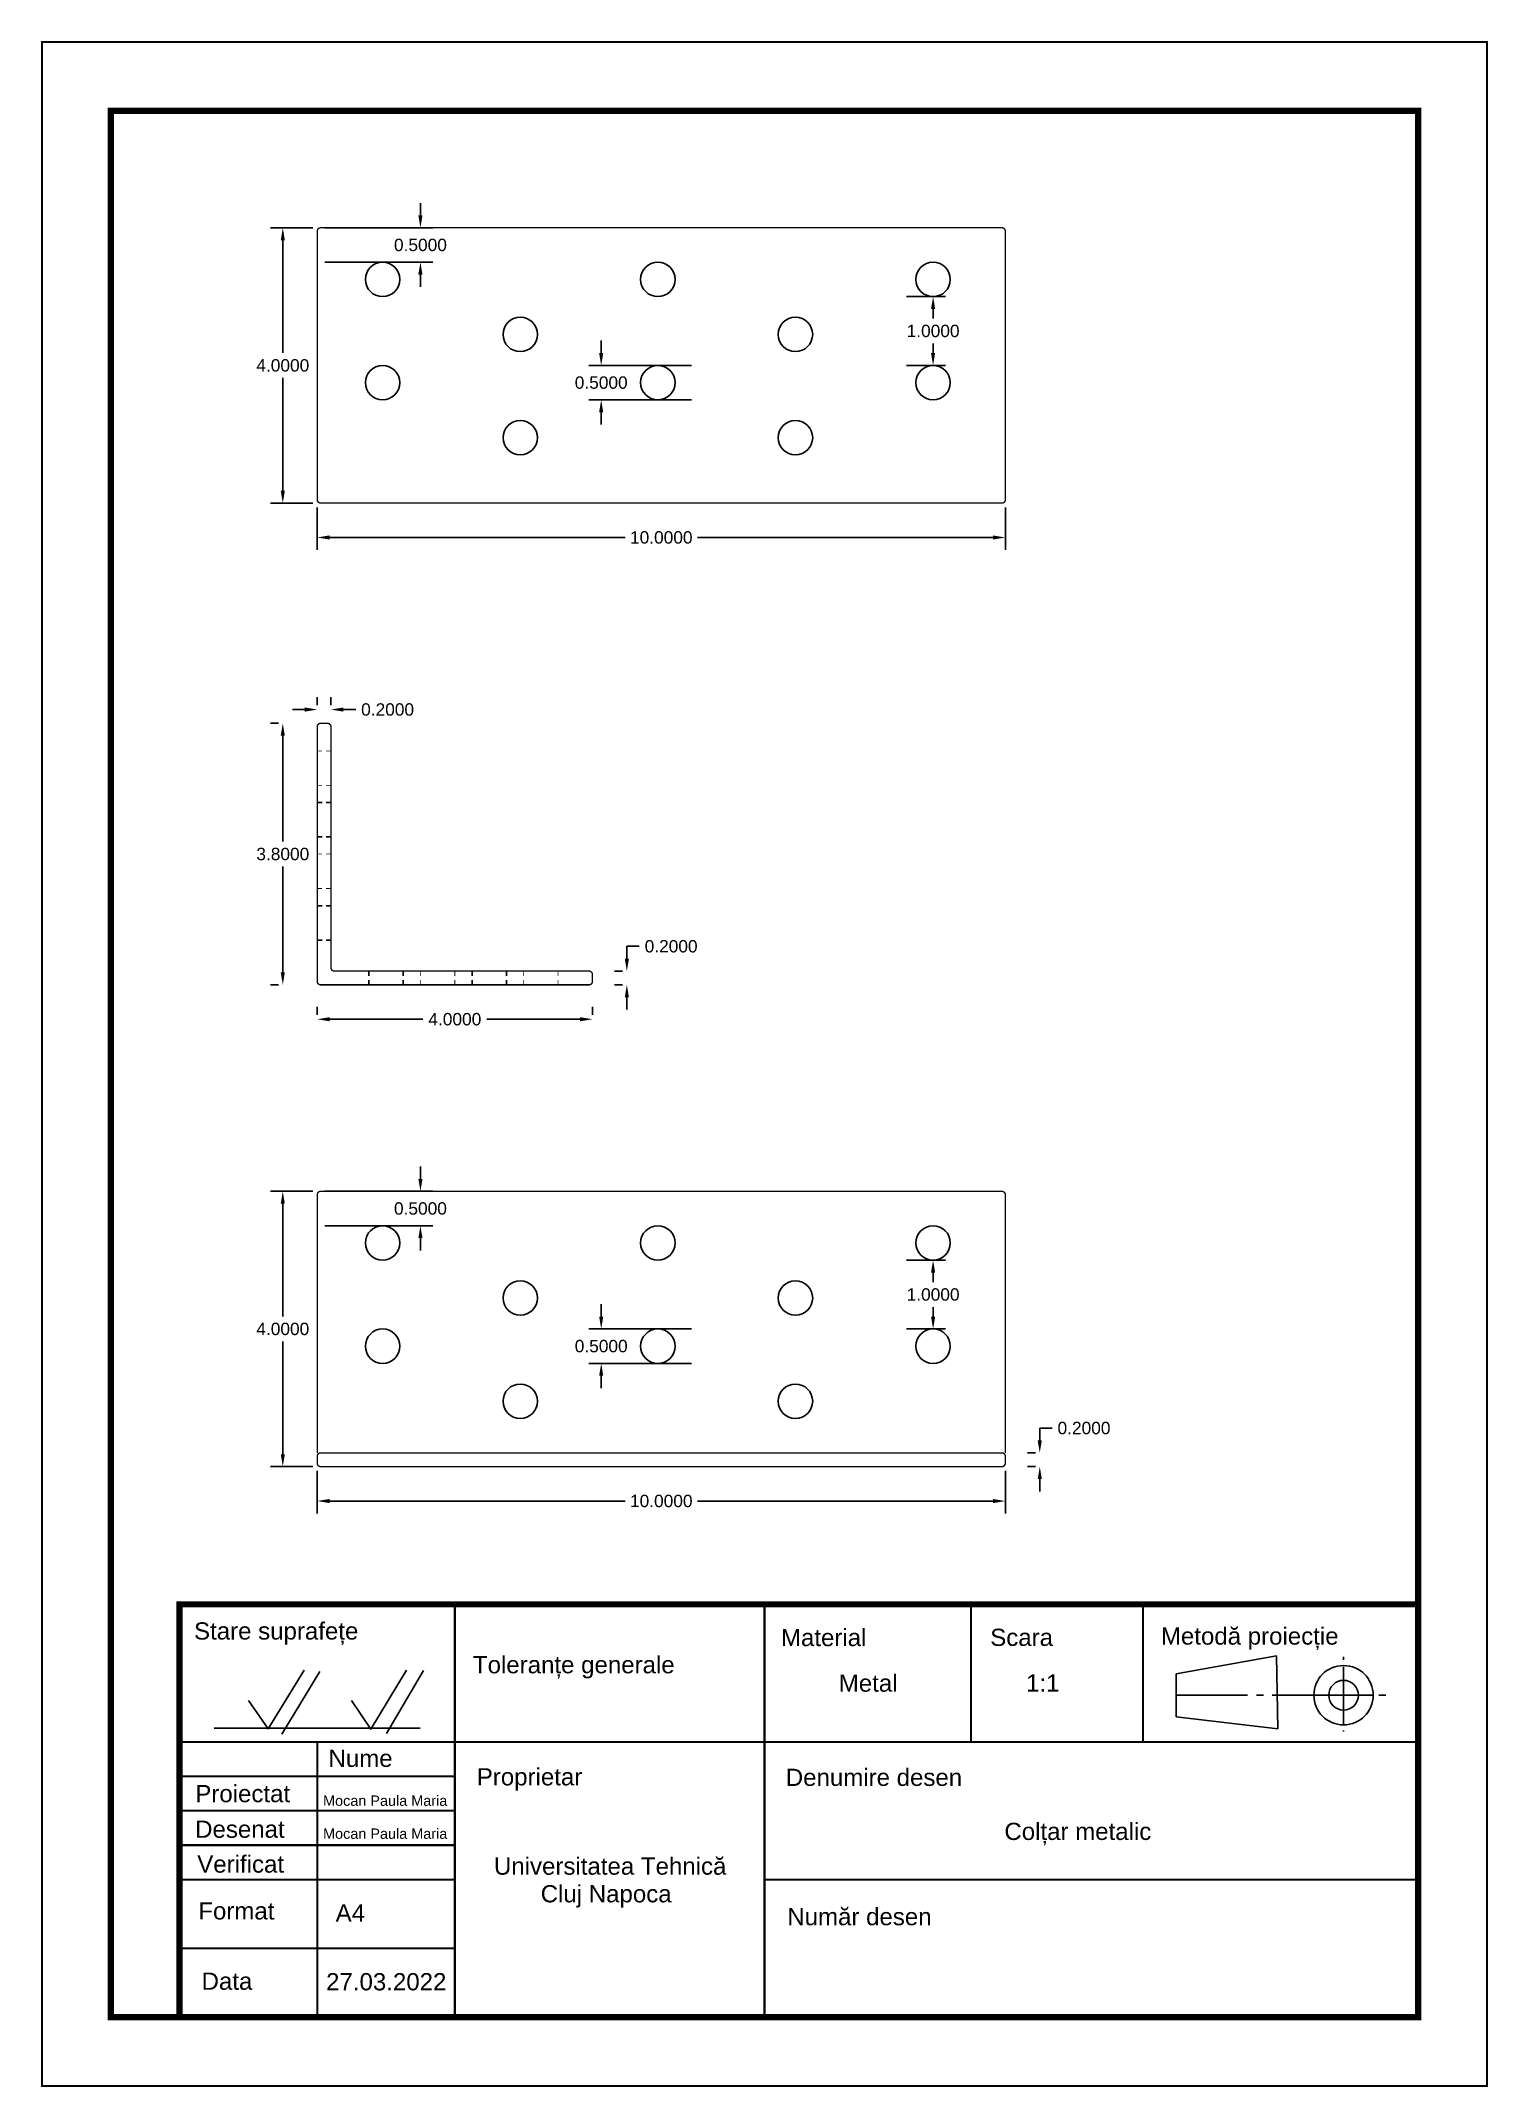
# Model space of a CAD drawing. Header units: millimetres. Extents: x 1 to 22, y 1 to 30.7.
import ezdxf

# ---------------------------------------------------------------- set-up
doc = ezdxf.new("R2010")
doc.units = ezdxf.units.MM
doc.linetypes.add('ACAD_ISO04W100', pattern=[30, 24, -3, 0, -3])
doc.styles.get("Standard").update_dxf_attribs({"font": 'arial.ttf'})
doc.dimstyles.get("Standard").update_dxf_attribs({"dimtxt": 0.18, "dimasz": 0.18, "dimexe": 0.18, "dimexo": 0.0625, "dimgap": 0.09, "dimtad": 0, "dimtih": 1, "dimtoh": 1, "dimdec": 4, "dimzin": 0, "dimdsep": 46, "dimtxsty": 'Standard', "dimcen": 0.09, "dimadec": 0, "dimazin": 0, "dimtfac": 1, "dimtdec": 4, "dimtofl": 0, "dimtmove": 0, "dimatfit": 3, "dimfxl": 1, "dimtolj": 1, "dimtzin": 0, "dimarcsym": 0})

# ---------------------------------------------------------------- blocks, each defined once
blk = doc.blocks.new('*D1')
at = {"color": 0, "lineweight": -2, "transparency": 16777216}
for p, q in [((5, 9.938), (5, 9.32)), ((15, 9.938), (15, 9.32)), ((5.18, 9.5), (9.475, 9.5)), ((14.82, 9.5), (10.525, 9.5))]:
    blk.add_line(p, q, dxfattribs=at)
at = {"color": 0, "transparency": 16777216}
for points in [[(5.18, 9.53), (5.18, 9.47), (5, 9.5)], [(14.82, 9.53), (14.82, 9.47), (15, 9.5)]]:
    blk.add_solid(points, dxfattribs=at)
at = {"layer": 'Defpoints', "color": 0, "transparency": 16777216}
for p in [(5, 10), (15, 10), (15, 9.5)]:
    blk.add_point(p, dxfattribs=at)
at = {"color": 0, "transparency": 16777216, "insert": (10, 9.5), "char_height": 0.18, "attachment_point": 5}
blk.add_mtext('\\A1;10.0000', dxfattribs=at)
blk = doc.blocks.new('*D2')
at = {"color": 0, "lineweight": -2, "transparency": 16777216}
for p, q in [((5, 16.562), (5, 16.68)), ((9, 16.562), (9, 16.68)), ((5.18, 16.5), (6.533, 16.5)), ((8.82, 16.5), (7.467, 16.5))]:
    blk.add_line(p, q, dxfattribs=at)
at = {"color": 0, "transparency": 16777216}
for points in [[(5.18, 16.53), (5.18, 16.47), (5, 16.5)], [(8.82, 16.53), (8.82, 16.47), (9, 16.5)]]:
    blk.add_solid(points, dxfattribs=at)
at = {"layer": 'Defpoints', "color": 0, "transparency": 16777216}
for p in [(5, 16.5), (9, 16.5), (9, 16.5)]:
    blk.add_point(p, dxfattribs=at)
at = {"color": 0, "transparency": 16777216, "insert": (7, 16.5), "char_height": 0.18, "attachment_point": 5}
blk.add_mtext('\\A1;4.0000', dxfattribs=at)
blk = doc.blocks.new('*D3')
at = {"color": 0, "lineweight": -2, "transparency": 16777216}
for p, q in [((4.438, 20.8), (4.32, 20.8)), ((4.5, 20.62), (4.5, 19.082)), ((4.5, 17.18), (4.5, 18.718)), ((4.438, 17), (4.32, 17))]:
    blk.add_line(p, q, dxfattribs=at)
at = {"color": 0, "transparency": 16777216}
for points in [[(4.47, 20.62), (4.53, 20.62), (4.5, 20.8)], [(4.47, 17.18), (4.53, 17.18), (4.5, 17)]]:
    blk.add_solid(points, dxfattribs=at)
at = {"layer": 'Defpoints', "color": 0, "transparency": 16777216}
for p in [(4.5, 20.8), (4.5, 20.8), (4.5, 17)]:
    blk.add_point(p, dxfattribs=at)
at = {"color": 0, "transparency": 16777216, "insert": (4.5, 18.9), "char_height": 0.18, "attachment_point": 5}
blk.add_mtext('\\A1;3.8000', dxfattribs=at)
blk = doc.blocks.new('*D4')
at = {"color": 0, "lineweight": -2, "transparency": 16777216}
for p, q in [((4.938, 14), (4.32, 14)), ((4.5, 13.82), (4.5, 12.182)), ((4.5, 10.18), (4.5, 11.818)), ((4.938, 10), (4.32, 10))]:
    blk.add_line(p, q, dxfattribs=at)
at = {"color": 0, "transparency": 16777216}
for points in [[(4.47, 13.82), (4.53, 13.82), (4.5, 14)], [(4.47, 10.18), (4.53, 10.18), (4.5, 10)]]:
    blk.add_solid(points, dxfattribs=at)
at = {"layer": 'Defpoints', "color": 0, "transparency": 16777216}
for p in [(5, 14), (4.5, 10), (5, 10)]:
    blk.add_point(p, dxfattribs=at)
at = {"color": 0, "transparency": 16777216, "insert": (4.5, 12), "char_height": 0.18, "attachment_point": 5}
blk.add_mtext('\\A1;4.0000', dxfattribs=at)
blk = doc.blocks.new('*D5')
at = {"color": 0, "lineweight": -2, "transparency": 16777216}
for p, q in [((15.5, 10.38), (15.5, 10.56)), ((15.5, 10.56), (15.68, 10.56)), ((15.438, 10.2), (15.32, 10.2)), ((15.438, 10), (15.32, 10)), ((15.5, 9.82), (15.5, 9.64))]:
    blk.add_line(p, q, dxfattribs=at)
at = {"color": 0, "transparency": 16777216}
for points in [[(15.47, 10.38), (15.53, 10.38), (15.5, 10.2)], [(15.47, 9.82), (15.53, 9.82), (15.5, 10)]]:
    blk.add_solid(points, dxfattribs=at)
at = {"layer": 'Defpoints', "color": 0, "transparency": 16777216}
for p in [(15.5, 10.2), (15.5, 10.2), (15.5, 10)]:
    blk.add_point(p, dxfattribs=at)
at = {"color": 0, "transparency": 16777216, "insert": (16.143, 10.56), "char_height": 0.18, "attachment_point": 5}
blk.add_mtext('\\A1;0.2000', dxfattribs=at)
blk = doc.blocks.new('*D6')
at = {"color": 0, "lineweight": -2, "transparency": 16777216}
for p, q in [((9.127, 12.18), (9.127, 12.36)), ((10.438, 12), (8.947, 12)), ((10.438, 11.5), (8.947, 11.5)), ((9.127, 11.32), (9.127, 11.14))]:
    blk.add_line(p, q, dxfattribs=at)
at = {"color": 0, "transparency": 16777216}
for points in [[(9.097, 12.18), (9.157, 12.18), (9.127, 12)], [(9.097, 11.32), (9.157, 11.32), (9.127, 11.5)]]:
    blk.add_solid(points, dxfattribs=at)
at = {"layer": 'Defpoints', "color": 0, "transparency": 16777216}
for p in [(10.5, 12), (9.127, 11.5), (10.5, 11.5)]:
    blk.add_point(p, dxfattribs=at)
at = {"color": 0, "transparency": 16777216, "insert": (9.127, 11.75), "char_height": 0.18, "attachment_point": 5}
blk.add_mtext('\\A1;0.5000', dxfattribs=at)
blk = doc.blocks.new('*D7')
at = {"color": 0, "lineweight": -2, "transparency": 16777216}
for p, q in [((6.5, 14.18), (6.5, 14.36)), ((5.1125, 14), (6.68, 14)), ((5.1125, 13.5), (6.68, 13.5)), ((6.5, 13.32), (6.5, 13.14))]:
    blk.add_line(p, q, dxfattribs=at)
at = {"color": 0, "transparency": 16777216}
for points in [[(6.47, 14.18), (6.53, 14.18), (6.5, 14)], [(6.47, 13.32), (6.53, 13.32), (6.5, 13.5)]]:
    blk.add_solid(points, dxfattribs=at)
at = {"layer": 'Defpoints', "color": 0, "transparency": 16777216}
for p in [(5.05, 14), (5.05, 13.5), (6.5, 13.5)]:
    blk.add_point(p, dxfattribs=at)
at = {"color": 0, "transparency": 16777216, "insert": (6.5, 13.75), "char_height": 0.18, "attachment_point": 5}
blk.add_mtext('\\A1;0.5000', dxfattribs=at)
blk = doc.blocks.new('*D8')
at = {"color": 0, "lineweight": -2, "transparency": 16777216}
for p, q in [((13.563, 13), (14.13, 13)), ((13.95, 12.82), (13.95, 12.682)), ((13.95, 12.18), (13.95, 12.318)), ((13.563, 12), (14.13, 12))]:
    blk.add_line(p, q, dxfattribs=at)
at = {"color": 0, "transparency": 16777216}
for points in [[(13.92, 12.82), (13.98, 12.82), (13.95, 13)], [(13.92, 12.18), (13.98, 12.18), (13.95, 12)]]:
    blk.add_solid(points, dxfattribs=at)
at = {"layer": 'Defpoints', "color": 0, "transparency": 16777216}
for p in [(13.5, 13), (13.5, 12), (13.95, 12)]:
    blk.add_point(p, dxfattribs=at)
at = {"color": 0, "transparency": 16777216, "insert": (13.95, 12.5), "char_height": 0.18, "attachment_point": 5}
blk.add_mtext('\\A1;1.0000', dxfattribs=at)
blk = doc.blocks.new('*D9')
at = {"color": 0, "lineweight": -2, "transparency": 16777216}
for p, q in [((9.5, 17.38), (9.5, 17.56)), ((9.5, 17.56), (9.68, 17.56)), ((9.438, 17.2), (9.32, 17.2)), ((9.438, 17), (9.32, 17)), ((9.5, 16.82), (9.5, 16.64))]:
    blk.add_line(p, q, dxfattribs=at)
at = {"color": 0, "transparency": 16777216}
for points in [[(9.47, 17.38), (9.53, 17.38), (9.5, 17.2)], [(9.47, 16.82), (9.53, 16.82), (9.5, 17)]]:
    blk.add_solid(points, dxfattribs=at)
at = {"layer": 'Defpoints', "color": 0, "transparency": 16777216}
for p in [(9.5, 17.2), (9.5, 17.2), (9.5, 17)]:
    blk.add_point(p, dxfattribs=at)
at = {"color": 0, "transparency": 16777216, "insert": (10.143, 17.56), "char_height": 0.18, "attachment_point": 5}
blk.add_mtext('\\A1;0.2000', dxfattribs=at)
blk = doc.blocks.new('*D10')
at = {"color": 0, "lineweight": -2, "transparency": 16777216}
for p, q in [((5, 21.062), (5, 21.18)), ((5.2, 21.062), (5.2, 21.18)), ((4.82, 21), (4.64, 21)), ((5.38, 21), (5.56, 21))]:
    blk.add_line(p, q, dxfattribs=at)
at = {"color": 0, "transparency": 16777216}
for points in [[(4.82, 21.03), (4.82, 20.97), (5, 21)], [(5.38, 21.03), (5.38, 20.97), (5.2, 21)]]:
    blk.add_solid(points, dxfattribs=at)
at = {"layer": 'Defpoints', "color": 0, "transparency": 16777216}
for p in [(5, 21), (5.2, 21), (5.2, 21)]:
    blk.add_point(p, dxfattribs=at)
at = {"color": 0, "transparency": 16777216, "insert": (6.023, 21), "char_height": 0.18, "attachment_point": 5}
blk.add_mtext('\\A1;0.2000', dxfattribs=at)
blk = doc.blocks.new('*D15')
at = {"color": 0, "lineweight": -2, "transparency": 16777216}
for p, q in [((5, 23.938), (5, 23.32)), ((15, 23.938), (15, 23.32)), ((5.18, 23.5), (9.475, 23.5)), ((14.82, 23.5), (10.525, 23.5))]:
    blk.add_line(p, q, dxfattribs=at)
at = {"color": 0, "transparency": 16777216}
for points in [[(5.18, 23.53), (5.18, 23.47), (5, 23.5)], [(14.82, 23.53), (14.82, 23.47), (15, 23.5)]]:
    blk.add_solid(points, dxfattribs=at)
at = {"layer": 'Defpoints', "color": 0, "transparency": 16777216}
for p in [(5, 24), (15, 24), (15, 23.5)]:
    blk.add_point(p, dxfattribs=at)
at = {"color": 0, "transparency": 16777216, "insert": (10, 23.5), "char_height": 0.18, "attachment_point": 5}
blk.add_mtext('\\A1;10.0000', dxfattribs=at)
blk = doc.blocks.new('*D11')
at = {"color": 0, "lineweight": -2, "transparency": 16777216}
for p, q in [((4.938, 28), (4.32, 28)), ((4.5, 27.82), (4.5, 26.182)), ((4.5, 24.18), (4.5, 25.818)), ((4.938, 24), (4.32, 24))]:
    blk.add_line(p, q, dxfattribs=at)
at = {"color": 0, "transparency": 16777216}
for points in [[(4.47, 27.82), (4.53, 27.82), (4.5, 28)], [(4.47, 24.18), (4.53, 24.18), (4.5, 24)]]:
    blk.add_solid(points, dxfattribs=at)
at = {"layer": 'Defpoints', "color": 0, "transparency": 16777216}
for p in [(5, 28), (4.5, 24), (5, 24)]:
    blk.add_point(p, dxfattribs=at)
at = {"color": 0, "transparency": 16777216, "insert": (4.5, 26), "char_height": 0.18, "attachment_point": 5}
blk.add_mtext('\\A1;4.0000', dxfattribs=at)
blk = doc.blocks.new('*D13')
at = {"color": 0, "lineweight": -2, "transparency": 16777216}
for p, q in [((9.127, 26.18), (9.127, 26.36)), ((10.438, 26), (8.947, 26)), ((10.438, 25.5), (8.947, 25.5)), ((9.127, 25.32), (9.127, 25.14))]:
    blk.add_line(p, q, dxfattribs=at)
at = {"color": 0, "transparency": 16777216}
for points in [[(9.097, 26.18), (9.157, 26.18), (9.127, 26)], [(9.097, 25.32), (9.157, 25.32), (9.127, 25.5)]]:
    blk.add_solid(points, dxfattribs=at)
at = {"layer": 'Defpoints', "color": 0, "transparency": 16777216}
for p in [(10.5, 26), (9.127, 25.5), (10.5, 25.5)]:
    blk.add_point(p, dxfattribs=at)
at = {"color": 0, "transparency": 16777216, "insert": (9.127, 25.75), "char_height": 0.18, "attachment_point": 5}
blk.add_mtext('\\A1;0.5000', dxfattribs=at)
blk = doc.blocks.new('*D16')
at = {"color": 0, "lineweight": -2, "transparency": 16777216}
for p, q in [((6.5, 28.18), (6.5, 28.36)), ((5.1125, 28), (6.68, 28)), ((5.1125, 27.5), (6.68, 27.5)), ((6.5, 27.32), (6.5, 27.14))]:
    blk.add_line(p, q, dxfattribs=at)
at = {"color": 0, "transparency": 16777216}
for points in [[(6.47, 28.18), (6.53, 28.18), (6.5, 28)], [(6.47, 27.32), (6.53, 27.32), (6.5, 27.5)]]:
    blk.add_solid(points, dxfattribs=at)
at = {"layer": 'Defpoints', "color": 0, "transparency": 16777216}
for p in [(5.05, 28), (5.05, 27.5), (6.5, 27.5)]:
    blk.add_point(p, dxfattribs=at)
at = {"color": 0, "transparency": 16777216, "insert": (6.5, 27.75), "char_height": 0.18, "attachment_point": 5}
blk.add_mtext('\\A1;0.5000', dxfattribs=at)
blk = doc.blocks.new('*D14')
at = {"color": 0, "lineweight": -2, "transparency": 16777216}
for p, q in [((13.563, 27), (14.13, 27)), ((13.95, 26.82), (13.95, 26.682)), ((13.95, 26.18), (13.95, 26.318)), ((13.563, 26), (14.13, 26))]:
    blk.add_line(p, q, dxfattribs=at)
at = {"color": 0, "transparency": 16777216}
for points in [[(13.92, 26.82), (13.98, 26.82), (13.95, 27)], [(13.92, 26.18), (13.98, 26.18), (13.95, 26)]]:
    blk.add_solid(points, dxfattribs=at)
at = {"layer": 'Defpoints', "color": 0, "transparency": 16777216}
for p in [(13.5, 27), (13.5, 26), (13.95, 26)]:
    blk.add_point(p, dxfattribs=at)
at = {"color": 0, "transparency": 16777216, "insert": (13.95, 26.5), "char_height": 0.18, "attachment_point": 5}
blk.add_mtext('\\A1;1.0000', dxfattribs=at)
blk = doc.blocks.new('yes')
at = {"lineweight": 25}
for p, q in [((163.69, 60.26), (180.58, 63.29)), ((180.77, 50.98), (180.58, 63.29)), ((163.69, 60.26), (163.69, 53.04)), ((163.69, 53.04), (163.69, 60.26)), ((163.69, 60.26), (163.69, 56.66)), ((163.69, 53.04), (180.77, 50.98))]:
    blk.add_line(p, q, dxfattribs=at)
at = {"linetype": 'ACAD_ISO04W100', "lineweight": 25, "ltscale": 0.2}
for q in [(191.86, 63.12), (191.86, 50.56), (199.13, 56.66)]:
    blk.add_line((191.86, 56.66), q, dxfattribs=at)
at = {"linetype": 'ACAD_ISO04W100', "lineweight": 25, "ltscale": 0.5}
blk.add_line((191.86, 56.66), (163.69, 56.66), dxfattribs=at)
at = {"lineweight": 25}
for radius in [5, 2.5]:
    blk.add_circle((191.86, 56.66), radius, dxfattribs=at)

msp = doc.modelspace()

# ---------------------------------------------------------------- linework, layer by layer
for p, q in [((5, 19.65), (5.07, 19.65)), ((5.2, 19.65), (5.13, 19.65)), ((5, 19.15), (5.07, 19.15)), ((5.2, 19.15), (5.13, 19.15)), ((5, 18.15), (5.07, 18.15)), ((5.2, 18.15), (5.13, 18.15)), ((5, 17.65), (5.07, 17.65)), ((5.2, 17.65), (5.13, 17.65)), ((5.75, 17.2), (5.75, 17.13)), ((5.75, 17), (5.75, 17.07)), ((6.25, 17.2), (6.25, 17.13)), ((6.25, 17), (6.25, 17.07)), ((7.25, 17.2), (7.25, 17.13)), ((7.25, 17), (7.25, 17.07)), ((7.75, 17.2), (7.75, 17.13)), ((7.75, 17), (7.75, 17.07)), ((4.48469, 6.11466), (5.03591, 7.02166)), ((6.00709, 6.12215), (6.54331, 7.03665)), ((6.54331, 7.03665), (6.54331, 7.03665))]:
    msp.add_line(p, q)
at = {"lineweight": 9}
for points, const_width in [([(1, 1), (22, 1), (22, 30.7), (1, 30.7), (1, 1)], 0.03), ([(2, 2), (21, 2), (21, 29.7), (2, 29.7), (2, 2)], 0.09)]:
    msp.add_lwpolyline(points, dxfattribs=dict(at, const_width=const_width))
at = {"const_width": 0.02}
for points in [[(5.05, 24), (14.95, 24, 0.41421356), (15, 24.05), (15, 27.95, 0.41421356), (14.95, 28), (5.05, 28, 0.41421356), (5, 27.95), (5, 24.05, 0.41421356)], [(5.05, 17), (8.95, 17, 0.41421356), (9, 17.05), (9, 17.15, 0.41421356), (8.95, 17.2), (5.25, 17.2, -0.41421356), (5.2, 17.25), (5.2, 20.75, 0.41421356), (5.15, 20.8), (5.05, 20.8, 0.41421356), (5, 20.75), (5, 17.05, 0.41421356)], [(5, 10.05), (5, 10.15, -0.41421356), (5.05, 10.2), (14.95, 10.2, -0.41421356), (15, 10.15), (15, 10.05, -0.41421356), (14.95, 10), (5.05, 10, -0.41421356)]]:
    msp.add_lwpolyline(points, format="xyb", close=True, dxfattribs=at)
for points, const_width in [([(5, 20.4), (5.07, 20.4)], 0.01), ([(5.2, 20.4), (5.13, 20.4)], 0.01), ([(5, 19.9), (5.07, 19.9)], 0.01), ([(5.2, 19.9), (5.13, 19.9)], 0.01), ([(5, 18.9), (5.07, 18.9)], 0.01), ([(5.2, 18.9), (5.13, 18.9)], 0.01), ([(5, 18.4), (5.07, 18.4)], 0.01), ([(5.2, 18.4), (5.13, 18.4)], 0.01), ([(6.5, 17.2), (6.5, 17.13)], 0.01), ([(6.5, 17), (6.5, 17.07)], 0.01), ([(7, 17.2), (7, 17.13)], 0.01), ([(7, 17), (7, 17.07)], 0.01), ([(8, 17.2), (8, 17.13)], 0.01), ([(8, 17), (8, 17.07)], 0.01), ([(8.5, 17.2), (8.5, 17.13)], 0.01), ([(8.5, 17), (8.5, 17.07)], 0.01), ([(3, 2), (3, 8), (21, 8), (21, 2), (3, 2)], 0.09), ([(7, 8), (7, 2)], 0.03), ([(11.5, 8), (11.5, 2)], 0.03), ([(14.5, 8), (14.5, 6)], 0.03), ([(17, 6), (17, 8)], 0.03), ([(3, 6), (21, 6)], 0.03), ([(3.5, 6.2), (6.5, 6.2)], 0.02), ([(5, 6), (5, 2)], 0.03), ([(3, 5.5), (7, 5.5)], 0.03), ([(3, 5), (7, 5)], 0.03), ([(3, 4.5), (7, 4.5)], 0.03), ([(3, 4), (7, 4)], 0.03), ([(11.5, 4), (21, 4)], 0.03), ([(3, 3), (7, 3)], 0.03)]:
    msp.add_lwpolyline(points, dxfattribs=dict(const_width=const_width))
msp.add_lwpolyline([(5, 10.2), (5, 13.95, -0.41421356), (5.05, 14), (14.95, 14, -0.41421356), (15, 13.95), (15, 10.2)], format="xyb", dxfattribs=at)
for points in [[(4, 6.6), (4.28586, 6.18978), (4.81144, 7.04052)], [(5.5, 6.6), (5.77896, 6.18505), (6.29562, 7.04125)]]:
    msp.add_lwpolyline(points)
for centre in [(5.95, 27.25), (9.95, 27.25), (13.95, 27.25), (7.95, 26.45), (11.95, 26.45), (5.95, 25.75), (9.95, 25.75), (13.95, 25.75), (7.95, 24.95), (11.95, 24.95), (5.95, 13.25), (9.95, 13.25), (13.95, 13.25), (7.95, 12.45), (11.95, 12.45), (5.95, 11.75), (9.95, 11.75), (13.95, 11.75), (7.95, 10.95), (11.95, 10.95)]:
    msp.add_circle(centre, 0.25)

# ---------------------------------------------------------------- block references
at = {"xscale": 0.08629672768341454, "yscale": 0.08629672768341454, "zscale": 0.08629672768341454}
msp.add_blockref('yes', (3.35777, 1.7891), dxfattribs=at)

# ---------------------------------------------------------------- texts
for s, height, p in [('Stare suprafețe', 0.25, (3.21038, 7.48749)), ('Material', 0.25, (11.73925, 7.39202)), ('Scara', 0.25, (14.78039, 7.3948)), ('Metodă proiecție', 0.25, (17.2606, 7.41363)), ('Toleranțe generale', 0.25, (7.26313, 6.99713)), ('Metal', 0.25, (12.57979, 6.72937)), ('1:1', 0.25, (15.30062, 6.73209)), ('Nume', 0.25, (5.16413, 5.6365)), ('Proiectat', 0.25, (3.22892, 5.12391)), ('Proprietar', 0.25, (7.31905, 5.36855)), ('Denumire desen', 0.25, (11.80978, 5.36043)), ('Mocan Paula Maria', 0.15, (5.08525, 5.0716)), ('Desenat', 0.25, (3.22636, 4.6074)), ('Colțar metalic', 0.25, (14.98626, 4.57541)), ('Mocan Paula Maria', 0.15, (5.08525, 4.59218)), ('Verificat', 0.25, (3.25683, 4.10046)), ('Universitatea Tehnică', 0.25, (7.56873, 4.07073)), ('       Cluj Napoca', 0.25, (7.56873, 3.66913)), ('Format', 0.25, (3.27208, 3.42029)), ('A4', 0.25, (5.26818, 3.38933)), ('Număr desen', 0.25, (11.83161, 3.33616)), ('Data', 0.25, (3.32023, 2.39891)), ('27.03.2022', 0.25, (5.12948, 2.39057))]:
    msp.add_text(s, height=height).set_placement(p)

# ---------------------------------------------------------------- dimensions: what is measured, and where the dimension line sits
for base, p1, p2, picture, middle in [((6.5, 27.5), (5.05, 28), (5.05, 27.5), '*D16', (6.5, 27.75)), ((4.5, 24), (5, 28), (5, 24), '*D11', (4.5, 26)), ((13.95, 26), (13.5, 27), (13.5, 26), '*D14', (13.95, 26.5)), ((4.5, 20.8), (4.5, 17), (4.5, 20.8), '*D3', (4.5, 18.9)), ((9.5, 17.2), (9.5, 17), (9.5, 17.2), '*D9', (10.14332, 17.56)), ((6.5, 13.5), (5.05, 14), (5.05, 13.5), '*D7', (6.5, 13.75)), ((4.5, 10), (5, 14), (5, 10), '*D4', (4.5, 12)), ((13.95, 12), (13.5, 13), (13.5, 12), '*D8', (13.95, 12.5)), ((15.5, 10.2), (15.5, 10), (15.5, 10.2), '*D5', (16.14332, 10.56))]:
    dim = msp.add_linear_dim(base=base, p1=p1, p2=p2, angle=90, dimstyle='Standard')
    dim.commit()
    dim.dimension.update_dxf_attribs({"geometry": picture, "text_midpoint": middle})
for base, p1, p2, picture, middle in [((9.12668, 25.5), (10.5, 26), (10.5, 25.5), '*D13', (9.12668, 25.75)), ((9.12668, 11.5), (10.5, 12), (10.5, 11.5), '*D6', (9.12668, 11.75))]:
    dim = msp.add_linear_dim(base=base, p1=p1, p2=p2, angle=90, dimstyle='Standard')
    dim.commit()
    dim.dimension.update_dxf_attribs({"geometry": picture, "text_midpoint": middle, "dimtype": 160})
for base, p1, p2, picture, middle in [((15, 23.5), (5, 24), (15, 24), '*D15', (10, 23.5)), ((5.2, 21), (5, 21), (5.2, 21), '*D10', (6.02332, 21)), ((9, 16.5), (5, 16.5), (9, 16.5), '*D2', (7, 16.5)), ((15, 9.5), (5, 10), (15, 10), '*D1', (10, 9.5))]:
    dim = msp.add_linear_dim(base=base, p1=p1, p2=p2, dimstyle='Standard')
    dim.commit()
    dim.dimension.update_dxf_attribs({"geometry": picture, "text_midpoint": middle})

doc.saveas('drawing.dxf')
